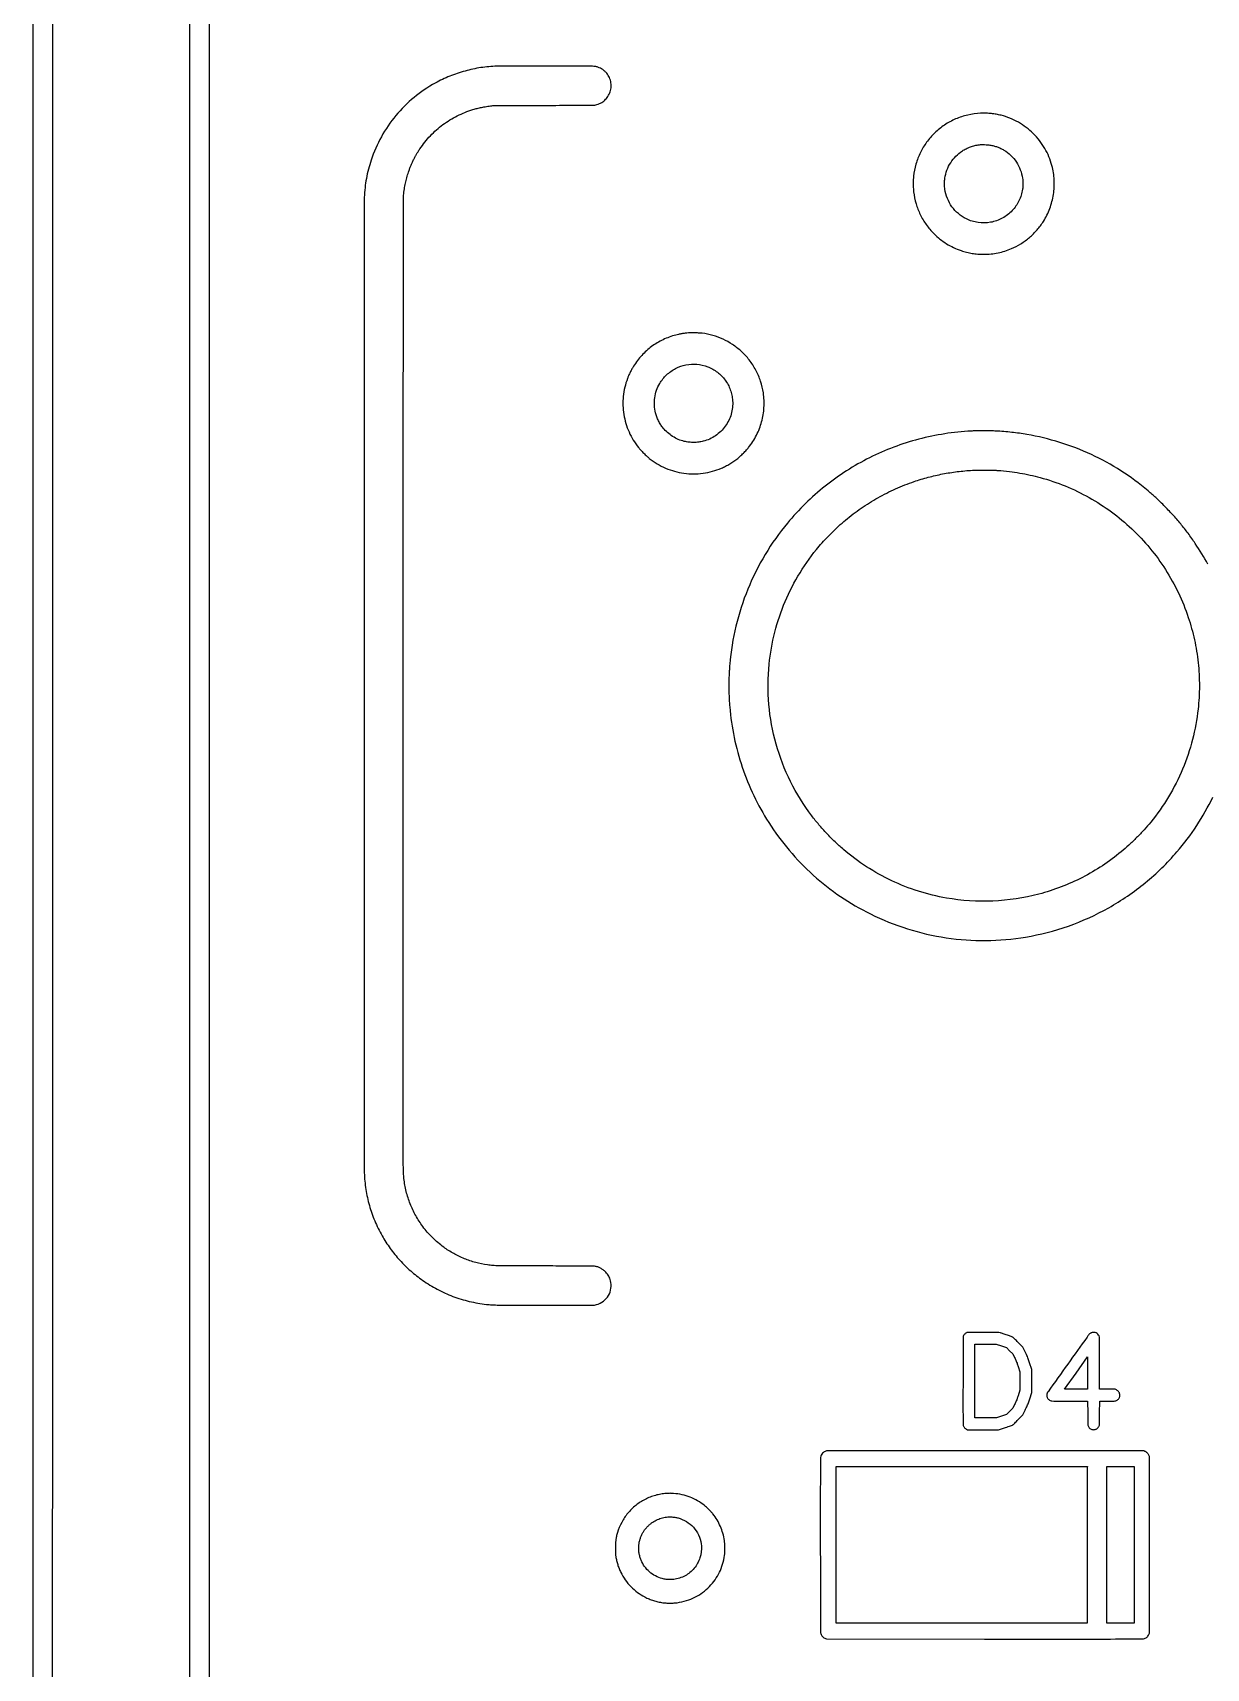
# Model space of a CAD drawing. Extents: x 980 to 25457, y 984 to 49020.
# Drawn here: x 980 to 7058, y 17881 to 26352 of the extents above; entities that cross this region are included whole.
import ezdxf

# ---------------------------------------------------------------- set-up
doc = ezdxf.new("R2010")
doc.units = 0

msp = doc.modelspace()

# ---------------------------------------------------------------- linework, layer by layer
for points in [[(25353.176636, 36563.461695, -0.000001), (25352.040197, 20064.737908), (25350.791615, 2595.149668, -0.017503)], [(981.025332, 39243.286233, 0.000001), (980.725995, 36638.380945, 0.000022), (980.440705, 32466.957132, 0.000002), (980.203828, 20941, 0.000003), (980.107189, 12237.212398, 0.000012), (980.209361, 6804.802998)], [(1083.221486, 6831.128539, -0.000012), (1083.127559, 12273.089819, -0.000003), (1083.236026, 20942, -0.000002), (1083.488164, 32350.921193, -0.000022), (1083.779877, 36579.793336, -0.000001), (1084.083373, 39239.060792, -0.032823)], [(1895.500479, 7922.608607, -0.000003), (1895.516153, 10549.853821, -0.000001), (1895.574114, 14934.526042, -0.000001), (1895.654924, 19974.475505, -0.000001), (1895.750479, 25038.650259), (1896, 37344.800518)], [(25455.283853, 8026.2, 0.000006), (25455.447111, 13939.785085, 0.000004), (25455.5, 20957, 0.000003), (25455.451202, 30583.274766, 0.000015), (25455.249846, 35648.33495)], [(23837.04827, 49018.908979, 0.000001), (21675.802621, 49019.17901, 0.000024)], [(18681.279442, 49019.402857, 0.000005), (13233.5, 49019.49605, 0.000002), (9165.520775, 49019.509787, 0.000004), (5739.221875, 49019.480206)], [(24540, 37344.615933), (24540.017364, 25078.057967, 0.000003), (24540.072189, 18212.977995, 0.000025), (24540.281798, 14996.564512), (24540.53635, 12813.47858, 0.052236), (24541.438354, 12804.878001, 0.074337), (24546.543768, 12791.201334, 0.068737), (24555.531869, 12779.203011, 0.069207), (24567.370173, 12770.158349, 0.07731), (24580.799221, 12765.105084, 0.090469), (24599.660012, 12764.630768, 0.093087), (24617.267741, 12770.877964, 0.091235), (24631.678767, 12783.228321, 0.082939), (24641.332811, 12800.295347, 0.087509), (24641.999516, 12804.07251), (24642.357022, 15432.357909, 0.00002), (24642.699465, 18970.575659, 0.000004), (24643, 25073.957926), (24643.5, 37344.415852)], [(1792.666637, 28542.695892, 0.000006), (1792.411049, 24569.503036, 0.000003), (1792.195825, 19883.965567, 0.000004), (1792.047621, 15244.749166, 0.000006), (1792, 11426.463451), (1792, 3112.26021)], [(23728.367996, 45337.206403, 0.000002), (23728.354216, 42876.105371, 0.000002), (23728.361756, 40416.175094, 0.019036)], [(2708.027317, 40429.777448, 0.000002), (2708.046285, 42874.87655, 0.000002), (2708.048936, 45320.157135, 0.014115)], [(23830.974531, 40438.62303, -0.000002), (23830.960256, 42874.830485, -0.000002), (23830.963185, 45310.710508, -0.013332)], [(7066.064619, 23599.26179, 0.023384), (7001.518754, 23706, 0.011556), (6964.005547, 23759.247119, 0.013279), (6925.713441, 23808.239606, 0.013122), (6884.468209, 23855.626494, 0.010788), (6838.06715, 23904.053812, 0.003291), (6815.275141, 23926.538208, 0.006343), (6796.677921, 23944.190486, 0.00678), (6778.480029, 23960.577706, 0.004433), (6757.075841, 23979, 0.033331), (6616.357079, 24082.716603, 0.033203), (6462.928369, 24166.962067, 0.033163), (6299.510466, 24230.243872, 0.033065), (6129, 24271.437999, 0.008242), (6090.588068, 24277.418768, 0.007358), (6050.518936, 24282.382905, 0.007207), (6009.440992, 24286.261142, 0.007068), (5968, 24288.982917, 0.010835), (5944.963358, 24289.669162, 0.0022), (5904.100808, 24289.820826, 0.00221), (5863.226891, 24289.612003, 0.01067), (5840, 24288.894779, 0.051177), (5569.188194, 24246.725415, 0.051957), (5314.03691, 24150.522806, 0.051994), (5084.360616, 24003.865989, 0.051396), (4888.893349, 23812.471005, 0.038478), (4773.471183, 23649.524174, 0.037905), (4683.726058, 23470.017171, 0.037859), (4622.019991, 23278.80157, 0.038176), (4590.067023, 23081, 0.004572), (4587.947361, 23052.676827, 0.006541), (4586.626141, 23027.521021, 0.006218), (4585.921932, 23001.400873, 0.003604), (4585.692412, 22970, 0.003586), (4585.911658, 22938.996967, 0.006374), (4586.600865, 22913.468807, 0.00663), (4587.916703, 22888.663808, 0.004292), (4590.065921, 22860, 0.030261), (4612.908932, 22702.385174, 0.030162), (4654.626406, 22548.502598, 0.030167), (4714.547104, 22400.78275, 0.030296), (4791.734358, 22261.566223, 0.034009), (4897.966667, 22117.329033, 0.033954), (5022.826186, 21988.740568, 0.033963), (5163.906007, 21878.265959, 0.03407), (5318.5, 21788.036096, 0.038809), (5510.460413, 21710.780165, 0.039276), (5711.291743, 21664.490718, 0.039303), (5916.75531, 21650.197016, 0.038982), (6122.5, 21668.149414, 0.043502), (6344.440349, 21725.271969, 0.04353), (6553.099985, 21819.925412, 0.043509), (6742.309936, 21949.324877, 0.043374), (6906.486956, 22109.638385, 0.032447), (7008.769469, 22245.381444, 0.032235), (7092.87712, 22393.506426, 0.03221)]]:
    msp.add_lwpolyline(points, format="xyb")
for points in [[(3383.5, 26178.858798, 0.029804), (3300.865773, 26171.264953, 0.029161), (3219.10401, 26153.877783, 0.029132), (3139.841277, 26127.074391, 0.029604), (3064.66991, 26091.360959, 0.046903), (2954.992137, 26016.896061, 0.046641), (2860.888472, 25923.166758, 0.046671), (2785.84058, 25813.681869, 0.047094), (2732.664598, 25692.5, 0.016368), (2718.625227, 25644.873171, 0.017804), (2708.168519, 25597.740813, 0.017703), (2701.045414, 25549.738133, 0.015805), (2697.002381, 25499.5, 0.012174), (2695.990617, 25457.957467, 0.000002), (2695.99008, 22975.288005, 0.000002), (2696.008099, 20496.538944, 0.010192), (2697.018526, 20447, 0.028354), (2705.457402, 20360.695095, 0.030455), (2723.525849, 20277.976255, 0.030542), (2751.449895, 20198.278715, 0.028858), (2789.331607, 20121, 0.028809), (2831.381629, 20055.551347, 0.027419), (2881.327766, 19994.22814, 0.027325), (2937.870955, 19938.534264, 0.02812), (2999.633686, 19889.906416, 0.031143), (3075.501646, 19843.550191, 0.031455), (3156.293481, 19807.148434, 0.031366), (3241.237992, 19781.08396, 0.030577), (3329.5, 19765.580908, 0.015334), (3359.159402, 19763.141166, 0.00948), (3394.124087, 19762.006187, 0.003169), (3454.826299, 19761.57206, 0.000203), (3632, 19761.5), (3889.5, 19761.5), (3899.5, 19764.249367, 0.09483), (3935.457832, 19781.948431, 0.097925), (3961.86348, 19811.509781, 0.098818), (3974.87221, 19848.656767, 0.098475), (3972.648349, 19888, 0.029895), (3968.578223, 19900.59531, 0.034637), (3963.193463, 19911.986732, 0.034362), (3956.246742, 19922.600871, 0.028602), (3947.501176, 19932.870851, 0.039981), (3935.041831, 19943.982568, 0.041735), (3921.142973, 19952.792529, 0.04194), (3906.03992, 19959.136963, 0.041201), (3890, 19962.918102, 0.035615), (3882.47045, 19963.506244, 0.000319), (3825.672676, 19963.853556, 0.000834), (3748.740394, 19964.146477, 0.000239), (3629.5, 19964.344582, -0.000189), (3447.829432, 19964.62837, -0.003922), (3393.293377, 19965.161968, -0.013383), (3362.352925, 19966.536374, -0.019045), (3335, 19969.536404, -0.029661), (3274.15233, 19982.291606, -0.030245), (3215.647323, 20002.096698, -0.030367), (3160.179603, 20028.726499, -0.030451), (3108.399615, 20061.85705, -0.019557), (3078.859206, 20085.22147, -0.017745), (3050.227573, 20111.563895, -0.017841), (3023.704086, 20139.702955, -0.020437), (3000.48748, 20168.453763, -0.032454), (2963.644152, 20225.487738, -0.033499), (2934.925457, 20286.22329, -0.033442), (2914.535274, 20350.349912, -0.032107), (2902.537465, 20417.5, -0.011848), (2901.861113, 20425.086343, -0.00295), (2901.122525, 20437.521875, -0.003014), (2900.446973, 20451.764844, -0.003024), (2899.943978, 20466, -0.007357), (2898.777054, 20546.14704, -0.000004), (2899.17816, 23002.725134, -0.000001), (2899.608775, 25487.459896, -0.026475), (2900.807096, 25510, -0.01057), (2905.076737, 25543.387476, -0.014596), (2910.411858, 25573.12477, -0.015328), (2917.231539, 25601.314165, -0.013868), (2925.971706, 25630, -0.00725), (2932.157439, 25647.599566, -0.010149), (2938.228218, 25663.123182, -0.010191), (2944.904029, 25678.338684, -0.007403), (2952.924547, 25695, -0.005524), (2961.009975, 25710.741476, -0.010333), (2967.953086, 25723.265189, -0.010133), (2975.498382, 25735.651108, -0.005087), (2985.501558, 25751, -0.043295), (3039.568153, 25818.645575, -0.043109), (3104.548553, 25876.076825, -0.042923), (3178.697322, 25921.726681, -0.042142), (3260, 25954.371808, -0.012642), (3282.014316, 25960.519095, -0.012013), (3304.687044, 25965.660548, -0.010938), (3329.493177, 25970.100148, -0.007352), (3358, 25974.132446, -0.029314), (3367.636572, 25974.781028, -0.000456), (3423.049157, 25975.206615, -0.000871), (3501.135131, 25975.599128, -0.000221), (3628, 25975.95991, 0.000124), (3790.003335, 25976.389228, 0.001535), (3851.569105, 25976.756588, 0.001999), (3886.797862, 25977.215779, 0.054553), (3896, 25978.381707, 0.060646), (3921.136708, 25987.733541, 0.065308), (3942.610066, 26002.669758, 0.06562), (3959.424161, 26022.568823, 0.062181), (3970.875552, 26046.5, 0.06953), (3975.771133, 26072.912485, 0.066688), (3973.356457, 26100.049888, 0.066688), (3963.8838, 26125.59474, 0.06953), (3948.120499, 26147.345786, 0.028899), (3937.392699, 26157.280945, 0.038003), (3926.485433, 26164.958021, 0.036766), (3914.252646, 26171.077306, 0.024612), (3899.5, 26176.314531, 0.056283), (3892.335953, 26177.614199, 0.011505), (3879.453452, 26178.181486, 0.004293), (3855.412661, 26178.479907, 0.000278), (3785.5, 26178.70864, 0.000152), (3614.052231, 26179.122269, 0.000434), (3494.789841, 26179.270295, 0.000304), (3407.267728, 26179.249725, 0.007802)], [(5889.5, 25935.404702, 0.041555), (5822.36949, 25925.816949, 0.045554), (5759.871698, 25905.384868, 0.046066), (5702.71068, 25874.225616, 0.044347), (5651.430113, 25832.775117, 0.042852), (5609.803594, 25784.999094, 0.044144), (5577.39496, 25731.279753, 0.043711), (5554.667905, 25672.201456, 0.040415), (5541.815375, 25608.5, 0.023946), (5540.689929, 25592.544477, 0.007224), (5540.493254, 25568.23278, 0.007283), (5541.003448, 25543.853777, 0.02274), (5542.3304, 25527.5, 0.039179), (5554.994479, 25466.516283, 0.04249), (5576.800139, 25409.961144, 0.042747), (5607.711792, 25358.201693, 0.040594), (5647.460794, 25311.481834, 0.027986), (5678.896351, 25283.420857, 0.028902), (5712.945203, 25259.36954, 0.029054), (5749.364352, 25239.515583, 0.028955), (5787.880083, 25223.992018, 0.018895), (5817.172648, 25215.332087, 0.022254), (5845.487131, 25209.440137, 0.022082), (5874.401482, 25206.056149, 0.018089), (5905.5, 25204.930701, 0.023523), (5943.431237, 25206.716189, 0.026361), (5979.593145, 25212.062595, 0.026543), (6014.76963, 25221.140811, 0.024523), (6049.750418, 25234.095441, 0.03868), (6097.962761, 25259.258647, 0.037181), (6142.404676, 25291.844895, 0.037008), (6181.722695, 25330.818153, 0.037497), (6214.677183, 25375, 0.052583), (6247.80169, 25441.717669, 0.051077), (6266.680935, 25514.529807, 0.050942), (6270.437566, 25589.842172, 0.051736), (6258.831825, 25663.953957, 0.067156), (6221.869489, 25753.156823, 0.066091), (6162.429701, 25829.913924, 0.066114), (6085.042317, 25888.481011, 0.067286), (5995.5, 25924.394463, 0.008213), (5982.761486, 25927.385696, 0.009211), (5970.408065, 25929.835787, 0.009213), (5957.975666, 25931.828661, 0.008226), (5945, 25933.446817, 0.012763), (5932.698992, 25934.458884, 0.005326), (5916.070229, 25935.22292, 0.005075), (5899.823357, 25935.631011, 0.018443)], [(5938, 25770.546343, -0.02285), (5957.075736, 25766.423937, -0.023099), (5975.625566, 25760.589817, -0.02335), (5993.360925, 25753.141623, -0.024638), (6010, 25744.190431, -0.055472), (6045.637485, 25716.892857, -0.055341), (6074.433444, 25682.408497, -0.055142), (6095.04766, 25642.324764, -0.054311), (6106.533433, 25598.5, -0.024622), (6107.774483, 25585.950378, -0.012324), (6108.16827, 25570.005375, -0.012324), (6107.775879, 25554.058042, -0.024586), (6106.536042, 25541.5, -0.037218), (6099.59105, 25510.728075, -0.03847), (6088.214091, 25481.678373, -0.038628), (6072.572442, 25454.822277, -0.038183), (6052.931299, 25430.58052, -0.079994), (6001.890171, 25391.465472, -0.079489), (5941.040904, 25370.242454, -0.079647), (5876.714754, 25369.085425, -0.080787), (5815.590299, 25388.140736, -0.059072), (5774.31102, 25415.270057, -0.061152), (5741.059794, 25451.019579, -0.061119), (5717.429001, 25493.7691, -0.058896), (5704.463958, 25541.5, -0.024586), (5703.224121, 25554.058042, -0.012324), (5702.83173, 25570.005375, -0.012324), (5703.225517, 25585.950378, -0.024622), (5704.466567, 25598.5, -0.051359), (5715.266627, 25640.720393, -0.05385), (5734.333075, 25679.140228, -0.053798), (5761.183501, 25712.634333, -0.051074), (5795, 25740.289524, -0.031621), (5814.744229, 25751.600158, -0.027884), (5836.59142, 25760.869208, -0.027522), (5859.645704, 25767.76061, -0.028693), (5883, 25771.963705, -0.028833), (5893.578714, 25772.631522, -0.00779), (5910.382525, 25772.460375, -0.007862), (5927.21037, 25771.761803, -0.027489)], [(4376, 24797.385577, 0.010897), (4359.284634, 24795.562005, 0.008739), (4341.381455, 24792.893986, 0.008925), (4324.260184, 24789.720667, 0.014913), (4310, 24786.367608, 0.046266), (4244.628862, 24762.265751, 0.047707), (4185.519161, 24726.75031, 0.047645), (4134.145622, 24680.627407, 0.045909), (4091.715371, 24625.070744, 0.016887), (4083.707661, 24611.300006, 0.008781), (4074.61007, 24593.626087, 0.00878), (4066.148763, 24575.664961, 0.017084), (4060.145879, 24561, 0.06359), (4038.787779, 24468.682431, 0.065029), (4041.564293, 24374.681472, 0.065013), (4068.3935, 24284.527605, 0.063508), (4117.620193, 24203.5, 0.020616), (4128.30974, 24191.163908, 0.007528), (4144.402178, 24174.577781, 0.007548), (4161.019439, 24158.453135, 0.020079), (4173.5, 24147.614435, 0.067422), (4258.113778, 24096.858286, 0.067656), (4353.082105, 24070.51697, 0.067618), (4451.684144, 24070.474505, 0.067218), (4546.935816, 24096.716603, 0.018337), (4568.560076, 24106.889941, 0.016337), (4590.247786, 24118.99492, 0.016109), (4611.420004, 24132.68435, 0.016486), (4631.5, 24147.608171, 0.020689), (4643.911629, 24158.351815, 0.007635), (4660.529854, 24174.470146, 0.007635), (4676.648185, 24191.088371, 0.020689), (4687.391829, 24203.5, 0.050139), (4728.392514, 24267.197093, 0.051847), (4755.347947, 24337.082467, 0.051885), (4767.33643, 24410.970856, 0.050352), (4764.052378, 24486.512555, 0.044205), (4749.803011, 24546.713845, 0.042191), (4725.036971, 24604.467555, 0.042224), (4690.949656, 24657.202536, 0.04443), (4649.007216, 24702.493477, 0.036685), (4604.009187, 24737.534031, 0.039153), (4555.309011, 24764.776388, 0.039135), (4502.936434, 24784.103578, 0.036585), (4447, 24795.568443, 0.021939), (4434.524617, 24796.633361, 0.003924), (4411.162244, 24797.414803, 0.003777), (4387.794099, 24797.836283, 0.024343)], [(4419.5, 24634.989967, -0.069252), (4475.741842, 24621.83927, -0.070784), (4525.797591, 24593.885334, -0.071096), (4565.893136, 24553.208362, -0.070868), (4593.041906, 24502.886345, -0.017773), (4597.573803, 24489.105, -0.018978), (4601.005545, 24475.332987, -0.018643), (4603.430912, 24461.116441, -0.015954), (4604.944369, 24446, -0.087019), (4597.575112, 24376.553758, -0.087019), (4567.015271, 24313.759006, -0.086856), (4516.851252, 24265.019381, -0.086267), (4453, 24236.074264, -0.032705), (4429.162957, 24231.536447, -0.029066), (4403.973566, 24229.906567, -0.028968), (4378.672457, 24231.208675, -0.03187), (4354.500801, 24235.434018, -0.04193), (4323.658903, 24245.674821, -0.039586), (4294.326344, 24261.077499, -0.039499), (4267.726917, 24280.948876, -0.041317), (4245.015046, 24304.482323, -0.029646), (4232.308312, 24322.065624, -0.025427), (4221.047225, 24341.93328, -0.025569), (4211.927585, 24362.706102, -0.03111), (4205.641998, 24383, -0.046911), (4199.903015, 24422.465767, -0.048321), (4201.715434, 24461.910235, -0.048639), (4211.033008, 24500.037215, -0.048803), (4227.533405, 24535.600294, -0.071158), (4262.946552, 24579.932184, -0.06935), (4309.655687, 24613.012497, -0.069653), (4363.433677, 24631.954774, -0.072877)], [(5979, 24085.098743, -0.009572), (6038.374908, 24079.241039, -0.012107), (6092.980824, 24071.451556, -0.012604), (6145.24193, 24061.34047, -0.012171), (6197.543272, 24048.504912, -0.06148), (6451.403702, 23944.804546, -0.061605), (6672.239353, 23782.54629, -0.061595), (6846.919749, 23571.346864, -0.061422), (6965.088332, 23323.765151, -0.027262), (6996.823634, 23208.250718, -0.026747), (7016.045874, 23089.232869, -0.026734), (7022.458302, 22968.785752, -0.027172), (7015.911793, 22849, -0.036224), (6986.943984, 22691.015953, -0.035788), (6935.402039, 22538.203841, -0.035833), (6862.670266, 22394.48338, -0.036522), (6770.571574, 22263.58582, -0.01331), (6736.231895, 22223.856719, -0.01076), (6697.354767, 22183.026653, -0.010775), (6656.829131, 22143.97911, -0.013492), (6617.52396, 22109.624397, -0.054242), (6416.386903, 21977.001593, -0.054008), (6191.146408, 21890.50802, -0.054027), (5952.684673, 21854.27697, -0.054356), (5712.5, 21870.096997, -0.033179), (5567.559452, 21905.675571, -0.033482), (5429.053442, 21960.032632, -0.033453), (5298.932643, 22032.442113, -0.032997), (5179, 22121.859533, -0.014314), (5135.463498, 22161.234884, -0.012927), (5092.705847, 22204.364765, -0.012893), (5052.112457, 22249.776973, -0.014016), (5015.067918, 22296, -0.046601), (4905.160264, 22473.48759, -0.046804), (4830.211443, 22668.005534, -0.046824), (4792.772195, 22872.986634, -0.046727), (4794.087954, 23081.5, -0.037589), (4823.333664, 23247.064354, -0.037776), (4877.008359, 23406.099725, -0.037736), (4954.065792, 23555.405478, -0.037335), (5052.932434, 23692, -0.011942), (5083.744528, 23726.775828, -0.009955), (5118.074059, 23762.262186, -0.009912), (5153.970924, 23796.533349, -0.011496), (5189.5, 23827.658205, -0.023224), (5270.715131, 23889.396655, -0.022835), (5357.753489, 23943.709174, -0.022824), (5449.424809, 23989.881473, -0.023148), (5544.5, 24027.26748, -0.016871), (5618.226205, 24049.640315, -0.017305), (5692.675053, 24066.780262, -0.017176), (5768.662645, 24078.83471, -0.016073), (5847, 24085.970003, -0.014476), (5868.17664, 24086.599992, -0.001848), (5913.730097, 24086.467663, -0.001738), (5959.422637, 24086.007257, -0.016412)], [(5821.717502, 19619.923015, 0.058249), (5815.608687, 19617.68427, 0.051249), (5809.889963, 19614.018309, 0.050488), (5804.956947, 19609.202705, 0.052783), (5801.172317, 19603.563455), (5798.5, 19598.5), (5798.241439, 19370.53536, 0.000171), (5798.137278, 19239.106756, 0.00146), (5798.282675, 19180.220445, 0.001095), (5798.559245, 19143.728107, 0.068392), (5799.498049, 19137.358715, 0.069954), (5801.850849, 19132.12659, 0.043428), (5805.927844, 19126.753233, 0.042859), (5810.968035, 19122.064804, 0.059852), (5816.229889, 19118.881796), (5821.5, 19116.5), (5902, 19116.5), (5982.5, 19116.5), (6017.941902, 19127.979947, 0.002954), (6032.073066, 19132.649581, 0.004507), (6044.274713, 19136.884583, 0.002833), (6054.302696, 19140.530934, 0.059389), (6057.133805, 19141.979947, 0.043956), (6059.523496, 19143.910619, 0.002273), (6066.628997, 19150.827554, 0.003595), (6074.990285, 19159.160303, 0.002601), (6084.191903, 19168.560661), (6107.5, 19192.621323), (6120.256642, 19218.060661, 0.004434), (6128.082351, 19234.018342, 0.015439), (6132.723164, 19244.517461, 0.013625), (6136.987748, 19255.913855, 0.002892), (6143.756642, 19276), (6154.5, 19308.5), (6154.5, 19368), (6154.5, 19427.5), (6143.166634, 19462, 0.002424), (6135.932798, 19483.665783, 0.013837), (6131.718446, 19495.042425, 0.017083), (6127.250451, 19505.139529, 0.004933), (6119.666634, 19520.422285), (6107.5, 19544.34457), (6084.086153, 19568.422285, 0.001845), (6074.891622, 19577.80798, 0.002622), (6066.643566, 19586.078427, 0.00147), (6059.622188, 19593.004569, 0.038187), (6057.586153, 19594.71704, 0.064641), (6055.32707, 19595.933215, 0.0034), (6047.622182, 19598.815342, 0.005316), (6038.376046, 19602.091438, 0.003838), (6028, 19605.555418, -0.000661), (6017.194483, 19609.086616, -0.000707), (6006.640625, 19612.567566, -0.00067), (5997.578193, 19615.584304, -0.00333), (5992.5, 19617.319999), (5983.5, 19620.463242), (5904.5, 19620.645761, 0.001043), (5873.479343, 19620.652714, 0.001717), (5847.24691, 19620.513779, 0.000515), (5824.72145, 19620.293919, 0.056089)], [(6466.803211, 19619.655598, 0.041164), (6462.341307, 19617.995769, 0.038113), (6458.088921, 19615.591362, 0.037118), (6454.145972, 19612.499509, 0.034676), (6450.606063, 19608.791959, 0.017987), (6440.866432, 19596.163947, 0.000078), (6340.843105, 19456.308995, 0.000034), (6238.479396, 19313.113848, 0.041686), (6234.837527, 19307, 0.032364), (6233.790099, 19304.446068, 0.034973), (6233.112728, 19301.843066, 0.029736), (6232.733861, 19298.833016, 0.014906), (6232.596024, 19295, 0.042037), (6233.120326, 19288.28224, 0.059685), (6234.78116, 19282.531268, 0.060382), (6237.734926, 19277.384216, 0.044321), (6242.12872, 19272.476366, 0.08897), (6249.850666, 19267.477115, 0.079651), (6259.134357, 19265.223794, 0.017913), (6276.692003, 19264.46261, 0.000553), (6349, 19264), (6443.5, 19263.5), (6444, 19201, 0.001016), (6444.47543, 19153.607504, 0.025173), (6445.290913, 19140.555362, 0.091189), (6447.548175, 19133.1164, 0.068994), (6452.476366, 19126.12872, 0.063067), (6458.925427, 19120.775587, 0.0709), (6466.263486, 19117.452078, 0.071497), (6474.184632, 19116.328069, 0.065734), (6482.34336, 19117.420226, 0.047052), (6488.661204, 19119.786649, 0.057875), (6493.965028, 19123.171588, 0.057675), (6498.365726, 19127.692605, 0.046259), (6502, 19133.435149), (6505.5, 19140.295019), (6505.792848, 19202.147509), (6506.085696, 19264), (6545.864709, 19264, 0.002539), (6575.953046, 19264.152811, 0.034271), (6586.920378, 19265.017428, 0.088857), (6593.721865, 19267.304907, 0.059766), (6600.403706, 19272.085987, 0.042402), (6605.071097, 19277.140725, 0.06241), (6608.155065, 19282.330575, 0.062335), (6609.865464, 19288.125645, 0.042181), (6610.403976, 19295, 0.061579), (6609.269897, 19303.732985, 0.077843), (6606.046608, 19311.19985, 0.077478), (6600.67999, 19317.349206, 0.060318), (6593.238323, 19322.204862), (6586.54784, 19325.5), (6546.294821, 19325.802234), (6506.041802, 19326.104467), (6505.770901, 19461.302234), (6505.5, 19596.5), (6502.880185, 19602.086482, 0.085919), (6496.595815, 19611.079516, 0.084266), (6487.615608, 19617.508488, 0.086224), (6477.207737, 19620.514432, 0.096043)], [(5997.138285, 19550.554777), (6023.5, 19542.109555), (6039.769742, 19525.304777), (6056.039484, 19508.5), (6065.071016, 19491, -0.008309), (6070.383317, 19480.27289, -0.01644), (6074.172118, 19471.563347, -0.01271), (6077.942918, 19461.297907, -0.003197), (6083.551274, 19444.386389), (6093, 19415.272778), (6093, 19368.035306), (6093, 19320.797835), (6083.603659, 19292.148917, -0.003335), (6078.071706, 19275.654626, -0.012497), (6074.271608, 19265.41177, -0.015968), (6070.456111, 19256.685282, -0.008385), (6065.188491, 19246.076973), (6056.169665, 19228.653945), (6040.028788, 19211.847177), (6023.887911, 19195.040409), (5997.591136, 19186.520204), (5971.294361, 19178), (5915.64718, 19178), (5860, 19178), (5860, 19368.5), (5860, 19559), (5915.388285, 19559), (5970.77657, 19559)], [(6443.664514, 19326.33118, -0.198478), (6443.322919, 19326.189353, -0.000047), (6425.891352, 19326.161849, -0.000905), (6406.551657, 19326.168127, -0.000547), (6383.64747, 19326.242069), (6323.977469, 19326.5), (6383.738734, 19409.856047), (6443.5, 19493.212093), (6443.755778, 19409.945158, -0.000392), (6443.828902, 19377.992714, -0.000649), (6443.834478, 19351.035942, -0.000024), (6443.806718, 19326.673916, -0.198604)], [(5090.5, 19006.066966, 0.077411), (5079.860403, 19001.650515, 0.070128), (5070.657404, 18994.085983, 0.069077), (5063.790789, 18984.152675, 0.071148), (5059.974997, 18972.822566, 0.045283), (5059.498659, 18967.67608, 0.000047), (5059.305075, 18853.555631, 0.000394), (5059.190349, 18712.893134, 0.000149), (5059.243451, 18516.488733, 0.00007), (5059.441602, 18236.80453, 0.000877), (5059.716589, 18131.087991, 0.000497), (5060.057457, 18067.353553, 0.081075), (5061.229163, 18060.45062, 0.058894), (5065.049004, 18052.493964, 0.050443), (5070.794635, 18045.182397, 0.049867), (5077.964489, 18039.090346, 0.054415), (5086, 18034.742877), (5091.5, 18032.5), (5908.796544, 18032.246364, 0.000047), (6379.06402, 18032.144358, 0.000404), (6588.569848, 18032.287963, 0.000119), (6724.040678, 18032.52262, 0.050942), (6733.218249, 18033.478367, 0.053827), (6742.251374, 18036.40294, 0.063588), (6749.914056, 18041.076402, 0.06252), (6756.254805, 18047.599199, 0.049574), (6761.374261, 18056), (6764.5, 18062.5), (6764.5, 18520.021036), (6764.5, 18977.542073), (6761.232296, 18984.179714, 0.048796), (6757.430448, 18990.311901, 0.039121), (6752.243881, 18996.099331, 0.039623), (6746.312027, 19000.922657, 0.055021), (6740.28458, 19004.165213), (6734.5, 19006.5), (5914, 19006.648871, 0.000084), (5599.173997, 19006.653417, 0.000139), (5333.640625, 19006.539346, 0.000003), (5092.997896, 19006.367727, 0.059625)], [(6441.647983, 18920.75, 0.029481), (6441.389158, 18916.484005, 0.00002), (6441.200069, 18799.321875, 0.000241), (6441.057413, 18668.776678, 0.000147), (6441.008692, 18514.75), (6441, 18114), (5791, 18114), (5141, 18114), (5141, 18520), (5141, 18926), (5791.639291, 18926), (6442.278582, 18926)], [(4261.506941, 18785.901998, 0.024918), (4232.938314, 18782.539923, 0.026402), (4205.401655, 18776.38906, 0.026139), (4178.417172, 18767.302129, 0.023435), (4151.5, 18755.15403, 0.051085), (4103.384186, 18724.116792, 0.050597), (4062.389129, 18683.878775, 0.050572), (4030.293446, 18636.206659, 0.05093), (4008.51056, 18583.172412, 0.015608), (4003.133383, 18562.690561, 0.023012), (3999.81436, 18544.400305, 0.021734), (3998.074152, 18525.124086, 0.012038), (3997.542559, 18501.5, 0.002942), (3997.654227, 18486.531966, 0.010309), (3997.981716, 18476.892676, 0.014242), (3998.636881, 18469.022989, 0.011036), (3999.782493, 18460.5, 0.017177), (4004.021305, 18438.463861, 0.02026), (4009.581235, 18417.968468, 0.020258), (4016.782439, 18397.988399, 0.017166), (4025.950825, 18377.5, 0.039243), (4049.082054, 18338.339833, 0.040137), (4077.892143, 18303.589911, 0.040241), (4111.807836, 18273.968713, 0.039887), (4150.127078, 18250.064933, 0.020283), (4172.489305, 18239.60681, 0.022161), (4194.982391, 18231.330473, 0.021868), (4218.390838, 18224.989585, 0.018737), (4243.5, 18220.333933, 0.02676), (4258.989515, 18218.899267, 0.009751), (4281.027991, 18218.472796, 0.009745), (4303.056659, 18218.905549, 0.026924), (4318.5, 18220.345429, 0.037581), (4366.209333, 18231.110888, 0.042926), (4409.59854, 18248.584946, 0.0433), (4449.050533, 18273.056402, 0.039468), (4485.034841, 18304.657924, 0.038383), (4514.090611, 18339.539439, 0.041447), (4536.646451, 18377.602208, 0.040788), (4552.894322, 18419.421018, 0.035044), (4563.149618, 18465.5, 0.031483), (4564.366894, 18479.621729, 0.007242), (4564.571628, 18503.545908, 0.007334), (4564.07812, 18527.505869, 0.029904), (4562.696251, 18542, 0.030171), (4554.372381, 18580.08697, 0.033185), (4541.713486, 18615.665304, 0.033559), (4524.609074, 18648.902337, 0.032303), (4503.015163, 18680, 0.018257), (4494.124233, 18690.384962, 0.009167), (4482.190845, 18702.86806, 0.009144), (4469.916642, 18714.800638, 0.020006), (4460, 18723.375984, 0.036382), (4423.463316, 18748.385606, 0.039231), (4384.572101, 18767.128954, 0.039124), (4343.131888, 18779.606711, 0.035799), (4299, 18785.947141, 0.004781), (4288.327026, 18786.605047, 0.013302), (4280.819032, 18786.795783, 0.012602), (4273.091297, 18786.59167, 0.003927)], [(4296.144045, 18663.947019, -0.011075), (4306.143402, 18662.705981, -0.016434), (4314.829924, 18661.138801, -0.016379), (4323.41632, 18659.000076, -0.010898), (4333.11228, 18656.014935, -0.07471), (4375.244317, 18634.634345, -0.073602), (4409.477881, 18601.724592, -0.073515), (4432.741998, 18560.270923, -0.074245), (4442.915434, 18514, -0.094323), (4435.516354, 18452.577867, -0.096172), (4406.068005, 18398.638157, -0.096178), (4358.577968, 18359.63828, -0.09435), (4299.623939, 18340.907104, -0.026434), (4288.571689, 18340.169496, -0.013384), (4274.619281, 18340.350651, -0.013382), (4260.720581, 18341.276452, -0.026892), (4249.848756, 18342.886733, -0.056808), (4213.924504, 18354.565306, -0.057337), (4181.671327, 18374.002202, -0.057752), (4154.872891, 18400.106556, -0.059253), (4135.021923, 18431.435954, -0.010706), (4130.823977, 18440.711536, -0.016651), (4127.647576, 18448.894029, -0.016385), (4124.987928, 18457.365133, -0.00994), (4122.372837, 18467.539823, -0.011489), (4120.752911, 18475.18809, -0.026073), (4119.965754, 18481.044593, -0.017561), (4119.63419, 18488.192442, -0.002898), (4119.55909, 18502, -0.003207), (4119.645358, 18514.738488, -0.013697), (4119.953806, 18522.335345, -0.020596), (4120.604571, 18528.273326, -0.016131), (4121.781666, 18534.647763, -0.02386), (4125.944842, 18550.137084, -0.023123), (4131.601713, 18565.325921, -0.022975), (4138.677785, 18580.023254, -0.022826), (4147.086594, 18594.042196, -0.033189), (4155.443088, 18604.982699, -0.01867), (4166.914284, 18617.14967, -0.018594), (4179.425095, 18628.580116, -0.029543), (4191.021227, 18637.287173, -0.041176), (4215.640194, 18650.822284, -0.043027), (4241.790129, 18659.907195, -0.04349), (4268.84264, 18664.31303, -0.043991)]]:
    msp.add_lwpolyline(points, format="xyb", close=True)
msp.add_lwpolyline([(6684, 18520), (6684, 18114), (6614.002435, 18114), (6544.004869, 18114), (6543.752435, 18520.000004), (6543.5, 18926.000009), (6613.75, 18926.000004), (6684, 18926)], close=True)

doc.saveas('drawing.dxf')
